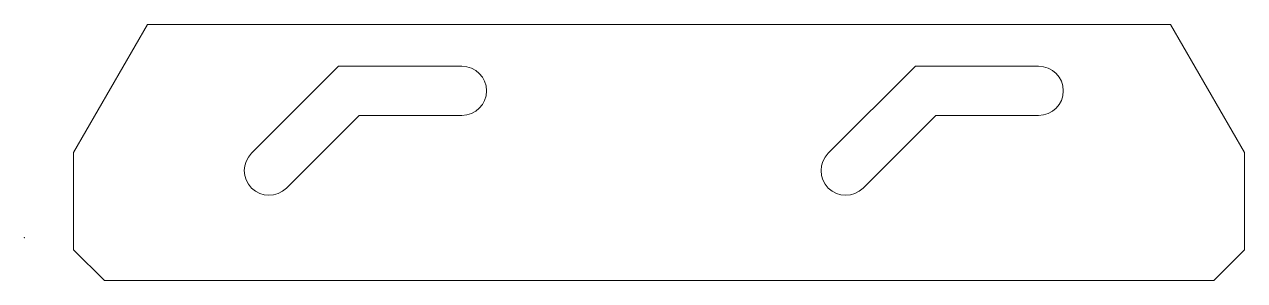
# Model space of a CAD drawing. Header units: millimetres. Extents: x 0 to 99, y -3.5 to 17.3.
import ezdxf

# ---------------------------------------------------------------- set-up
doc = ezdxf.new("R2010")
doc.units = ezdxf.units.MM
doc.layers.add('1', color=7, linetype='Continuous', true_color=0xffffff)
doc.layers.add('61', color=7, linetype='Continuous', true_color=0xffffff)

msp = doc.modelspace()

# ---------------------------------------------------------------- linework, layer by layer
at = {"layer": '1', "color": 30, "linetype": 'Continuous', "lineweight": 13}
for p, q in [((10, 17.321), (3.99, 6.91)), ((10, 17.321), (3.99, 6.91)), ((93, 17.321), (10, 17.321)), ((93, 17.321), (10, 17.321)), ((99.01, 6.91), (93, 17.321)), ((99.01, 6.91), (93, 17.321)), ((18.429, 6.849), (25.5, 13.921)), ((18.429, 6.849), (25.5, 13.921)), ((25.5, 13.921), (35.5, 13.921)), ((25.5, 13.921), (35.5, 13.921)), ((65.229, 6.849), (72.3, 13.921)), ((65.229, 6.849), (72.3, 13.921)), ((72.3, 13.921), (82.3, 13.921)), ((72.3, 13.921), (82.3, 13.921)), ((27.157, 9.921), (21.257, 4.021)), ((27.157, 9.921), (21.257, 4.021)), ((35.5, 9.921), (27.157, 9.921)), ((35.5, 9.921), (27.157, 9.921)), ((73.957, 9.921), (68.057, 4.021)), ((73.957, 9.921), (68.057, 4.021)), ((82.3, 9.921), (73.957, 9.921)), ((82.3, 9.921), (73.957, 9.921)), ((3.99, 6.91), (3.99, -1)), ((3.99, 6.91), (3.99, -1)), ((99.01, -1), (99.01, 6.91)), ((99.01, -1), (99.01, 6.91)), ((3.99, -1), (6.49, -3.5)), ((3.99, -1), (6.49, -3.5)), ((96.51, -3.5), (99.01, -1)), ((96.51, -3.5), (99.01, -1)), ((6.49, -3.5), (96.51, -3.5)), ((6.49, -3.5), (96.51, -3.5))]:
    msp.add_line(p, q, dxfattribs=at)
for centre, start, end in [((35.5, 11.921), 270, 90), ((35.5, 11.921), 270, 90), ((82.3, 11.921), 270, 90), ((82.3, 11.921), 270, 90), ((19.843, 5.435), 135, 315), ((19.843, 5.435), 135, 315), ((66.643, 5.435), 135, 315), ((66.643, 5.435), 135, 315)]:
    msp.add_arc(centre, 2, start, end, dxfattribs=at)
at = {"layer": '61', "color": 5, "linetype": 'Continuous', "lineweight": 18}
msp.add_point((0, 0), dxfattribs=at)

doc.saveas('drawing.dxf')
